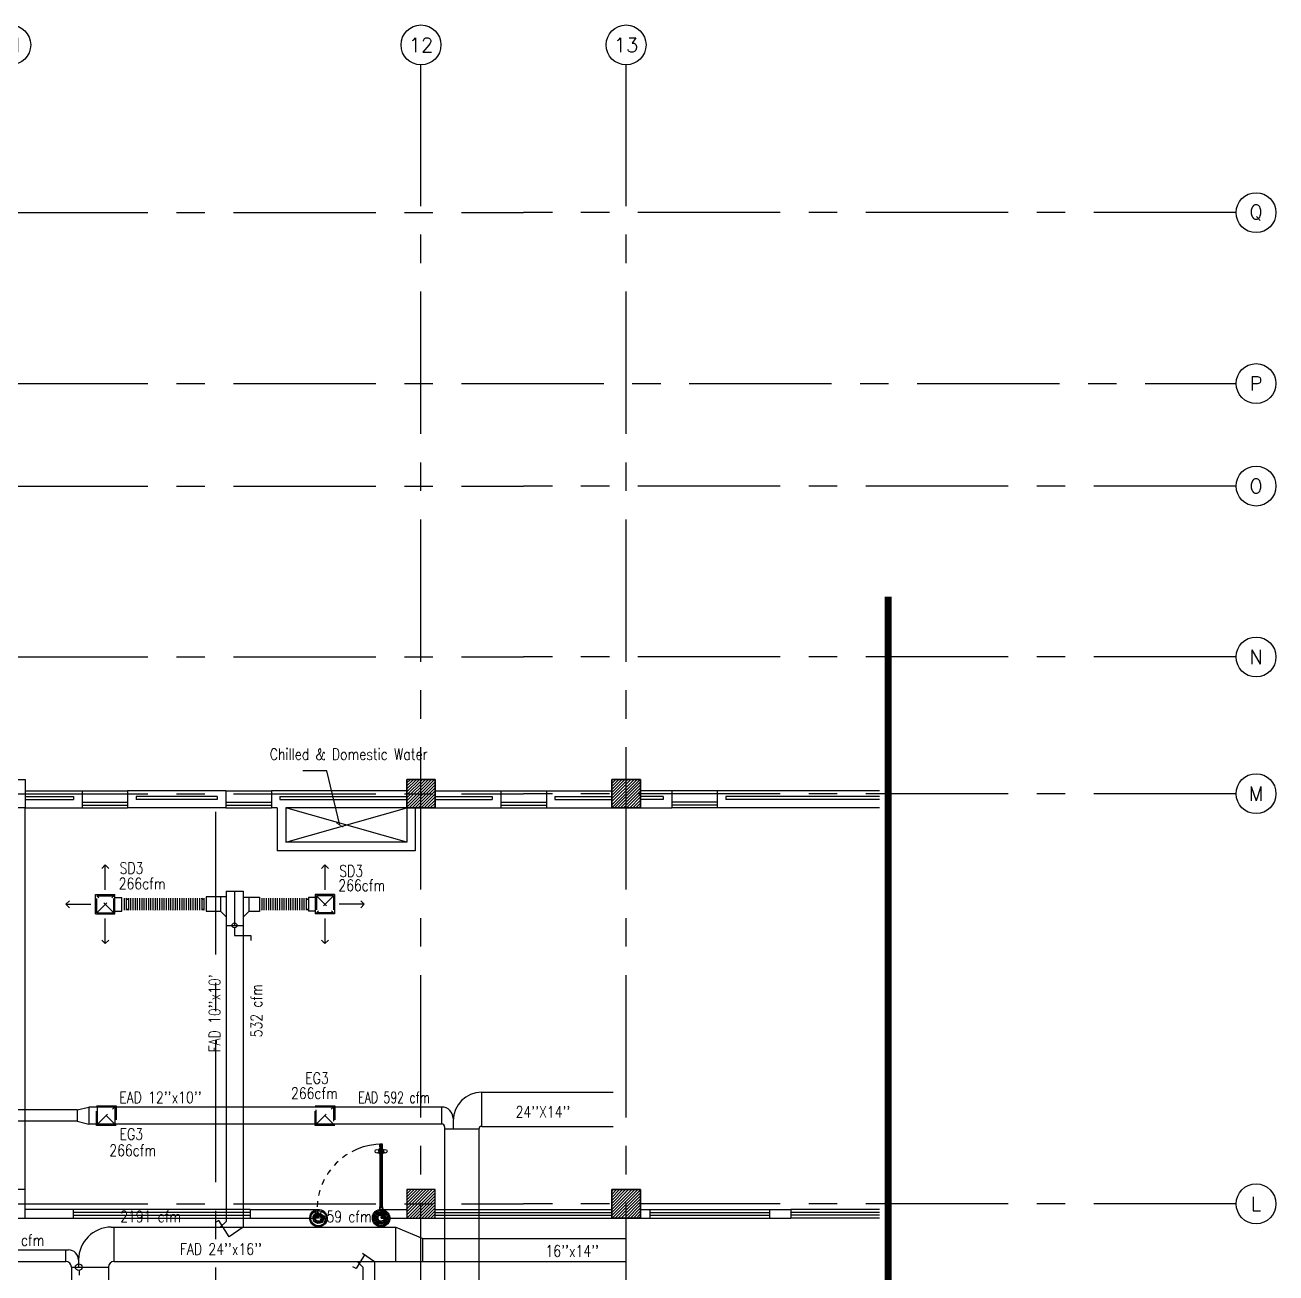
# Model space of a CAD drawing. Extents: x 417866029 to 417866302, y 43498040 to 43498122.
# Drawn here: x 417866089.82 to 417866111.78, y 43498097.09 to 43498119 of the extents above; entities that cross this region are included whole.
import ezdxf
from ezdxf.enums import TextEntityAlignment as Align

# ---------------------------------------------------------------- set-up
doc = ezdxf.new("R2010")
doc.units = 0
doc.header["$MEASUREMENT"] = 0
for name, pattern in [('CENTER2', [1.125, 0.75, -0.125, 0.125, -0.125]), ('CENTERX2', [4, 2.5, -0.5, 0.5, -0.5]), ('HIDDEN', [0.375, 0.25, -0.125])]:
    doc.linetypes.add(name, pattern=pattern)
doc.layers.get('0').update_dxf_attribs({"linetype": 'CONTINUOUS'})
for name, color, linetype in [('AX', 9, 'CONTINUOUS'), ('AX-CR', 7, 'CONTINUOUS'), ('AX-TXT', 2, 'CONTINUOUS'), ('AXES', 11, 'CENTERX2'), ('COL', 7, 'CONTINUOUS'), ('DOOR', 9, 'CONTINUOUS'), ('DUCT', 6, 'CONTINUOUS'), ('ELEV', 2, 'CONTINUOUS'), ('EXDUCT', 10, 'CONTINUOUS'), ('HAT', 11, 'CONTINUOUS'), ('INSUL', 9, 'CONTINUOUS'), ('M-AC-FLEX', 7, 'CONTINUOUS'), ('M-EGU.', 2, 'CONTINUOUS'), ('M-TEXT', 2, 'CONTINUOUS'), ('SHAFT', 9, 'CONTINUOUS'), ('SHAFTS', 9, 'CONTINUOUS'), ('WALL', 9, 'CONTINUOUS'), ('WIN', 9, 'CONTINUOUS')]:
    doc.layers.add(name, color=color, linetype=linetype)
doc.styles.add('ROMANS', font='ROMANS.shx', dxfattribs={"width": 0.6})
doc.dimstyles.new('STANDARD in', dxfattribs={"dimtxt": 0.2, "dimasz": 0.1, "dimexe": 0.07, "dimexo": 0.05, "dimgap": 0.1, "dimtad": 1, "dimdec": 0, "dimlfac": 1000, "dimzin": 0, "dimdsep": 46, "dimtxsty": 'ROMANS', "dimblk": 'ARCHTICK', "dimcen": 0.05, "dimdle": 0.05, "dimclrd": 4, "dimclre": 4, "dimclrt": 2, "dimadec": 0, "dimazin": 0, "dimtfac": 1, "dimtdec": 0, "dimtmove": 2, "dimatfit": 3, "dimldrblk": 'ARCHTICK', "dimfxl": 0, "dimtolj": 1, "dimtzin": 0, "dimarcsym": 0})

# ---------------------------------------------------------------- blocks, each defined once
blk = doc.blocks.new('_ARCHTICK')
at = {"color": 0, "linetype": 'ByBlock', "const_width": 0.15}
blk.add_lwpolyline([(-0.5, -0.5), (0.5, 0.5)], dxfattribs=at)
blk = doc.blocks.new('DOOR100')
at = {"layer": 'DOOR', "color": 7, "linetype": 'ByBlock'}
for p, q in [((-91, 1205), (-91, 1140)), ((-82, 1205), (-91, 1205)), ((-82, 1140), (-91, 1140)), ((-82, 1128), (-82, 1218)), ((-75, 1218), (-82, 1218)), ((-82, 1205), (-82, 1140)), ((-75, 1128), (-82, 1128)), ((-75, 1250), (-75, 1300)), ((-75, 1300), (-25, 1300)), ((-25, 1300), (-75, 1300)), ((-58, 1250), (-75, 1250)), ((-58, 1250), (-58, 1270)), ((-42, 1270), (-58, 1270)), ((-42, 1250), (-42, 1270)), ((-25, 1250), (-42, 1250)), ((-25, 1250), (-25, 1300)), ((-25, 1218), (-18, 1218)), ((-25, 1128), (-18, 1128)), ((-18, 1128), (-18, 1218)), ((-18, 1205), (-18, 1140)), ((-18, 1205), (-9, 1205)), ((-18, 1140), (-9, 1140)), ((-9, 1205), (-9, 1140)), ((-1200, 0), (-1200, 150)), ((-1200, 150), (-1175, 150)), ((-1200, 150), (-1200, 0)), ((-1150, 0), (-1200, 114)), ((-1150, 0), (-1200, 40)), ((-1150, 0), (-1200, 0)), ((-1175, 150), (-1175, 100)), ((-1175, 100), (-1150, 100)), ((-1150, 0), (-1163, 100)), ((-1150, 100), (-1150, 0)), ((-75, 200), (-58, 200)), ((-75, 150), (-75, 200)), ((-75, 150), (-25, 150)), ((-58, 200), (-58, 180)), ((-58, 180), (-42, 180)), ((-50, 0), (0, 114)), ((-50, 100), (-50, 0)), ((-50, 0), (-37, 100)), ((-25, 100), (-50, 100)), ((-50, 0), (0, 40)), ((-50, 0), (0, 0)), ((-42, 200), (-25, 200)), ((-42, 180), (-42, 200)), ((-25, 200), (-25, 150)), ((0, 150), (-25, 150)), ((-25, 150), (-25, 100)), ((0, 0), (0, 150)), ((0, 150), (0, 0))]:
    blk.add_line(p, q, dxfattribs=at)
at = {"layer": 'DOOR', "linetype": 'ByBlock'}
for p, q in [((-75, 1250), (-75, 200)), ((-58, 200), (-58, 1250)), ((-42, 200), (-42, 1250)), ((-25, 200), (-25, 1250))]:
    blk.add_line(p, q, dxfattribs=at)
at = {"layer": 'DOOR', "color": 7, "linetype": 'ByBlock'}
for centre in [(-124, 1173), (24, 1173)]:
    blk.add_circle(centre, 32.4, dxfattribs=at)
at = {"layer": 'DOOR', "linetype": 'HIDDEN', "ltscale": 0.5}
blk.add_arc((-25, 150), 1150, 90, 180, dxfattribs=at)
at = {"layer": 'DOOR', "color": 7, "linetype": 'ByBlock'}
for centre, radius, start, end in [((-1150, 0), 154, 103.7142, 108.8947), ((-1150, 0), 134, 100.72, 111.8402), ((-1150, 0), 94.4, 90, 121.9818), ((-1150, 0), 74.4, 90, 132.2236), ((-1150, 0), 54.4, 90, 156.7926), ((-1150, 0), 34.4, 90, 180), ((-1150, 0), 14.4, 90, 180), ((-50, 0), 94.4, 58.0182, 90), ((-50, 0), 74.4, 47.7764, 90), ((-50, 0), 54.4, 23.2074, 90), ((-50, 0), 34.4, 0, 90), ((-50, 0), 14.4, 0, 90), ((-50, 0), 134, 68.1598, 79.28), ((-50, 0), 114, 64.0838, 77.3774), ((-50, 0), 154, 71.1053, 76.2858)]:
    blk.add_arc(centre, radius, start, end, dxfattribs=at)
blk = doc.blocks.new('AXU')
at = {"layer": 'AX-CR'}
blk.add_circle((0, 350), 350, dxfattribs=at)
at = {"layer": 'AX-TXT', "style": 'ROMANS'}
blk.add_attdef('AX', text='', height=250, dxfattribs=at).set_placement((0, 350), align=Align.MIDDLE)
blk = doc.blocks.new('AXL')
at = {"layer": 'AX-CR'}
blk.add_circle((-350, 0), 350, dxfattribs=at)
at = {"layer": 'AX-TXT', "style": 'ROMANS'}
blk.add_attdef('AX', text='', height=250, dxfattribs=at).set_placement((-350, 0), align=Align.MIDDLE)
blk = doc.blocks.new('*X56')
at = {"color": 0}
for p, q in [((84179, 169934), (84635, 170390)), ((84179, 169987), (84582, 170390)), ((84179, 170040), (84529, 170390)), ((84179, 170093), (84476, 170390)), ((84179, 170146), (84423, 170390)), ((84179, 170199), (84370, 170390)), ((84179, 170252), (84317, 170390)), ((84179, 170305), (84264, 170390)), ((84179, 170358), (84211, 170390)), ((84188, 169890), (84679, 170381)), ((84241, 169890), (84679, 170328)), ((84294, 169890), (84679, 170274)), ((84347, 169890), (84679, 170221)), ((84401, 169890), (84679, 170168)), ((84454, 169890), (84679, 170115)), ((84507, 169890), (84679, 170062)), ((84560, 169890), (84679, 170009)), ((84613, 169890), (84679, 169956)), ((84666, 169890), (84679, 169903))]:
    blk.add_line(p, q, dxfattribs=at)
blk = doc.blocks.new('*X55')
at = {"color": 0}
for p, q in [((80579, 169940), (81029, 170390)), ((80579, 169993), (80976, 170390)), ((80579, 170046), (80923, 170390)), ((80579, 170099), (80870, 170390)), ((80579, 170152), (80817, 170390)), ((80579, 170205), (80764, 170390)), ((80579, 170258), (80711, 170390)), ((80579, 170311), (80658, 170390)), ((80579, 170364), (80605, 170390)), ((80582, 169890), (81079, 170387)), ((80635, 169890), (81079, 170334)), ((80688, 169890), (81079, 170281)), ((80741, 169890), (81079, 170228)), ((80794, 169890), (81079, 170175)), ((80847, 169890), (81079, 170122)), ((80900, 169890), (81079, 170069)), ((80953, 169890), (81079, 170016)), ((81006, 169890), (81079, 169963)), ((81059, 169890), (81079, 169910))]:
    blk.add_line(p, q, dxfattribs=at)
blk = doc.blocks.new('*X54')
at = {"color": 0}
for p, q in [((80579, 177099), (81070, 177590)), ((80579, 177152), (81017, 177590)), ((80579, 177205), (80964, 177590)), ((80579, 177258), (80911, 177590)), ((80579, 177311), (80858, 177590)), ((80579, 177364), (80804, 177590)), ((80579, 177417), (80751, 177590)), ((80579, 177471), (80698, 177590)), ((80579, 177524), (80645, 177590)), ((80579, 177577), (80592, 177590)), ((80623, 177090), (81079, 177546)), ((80676, 177090), (81079, 177493)), ((80729, 177090), (81079, 177440)), ((80782, 177090), (81079, 177387)), ((80835, 177090), (81079, 177334)), ((80888, 177090), (81079, 177281)), ((80941, 177090), (81079, 177228)), ((80994, 177090), (81079, 177175)), ((81047, 177090), (81079, 177122))]:
    blk.add_line(p, q, dxfattribs=at)
blk = doc.blocks.new('*X53')
at = {"color": 0}
for p, q in [((84179, 177093), (84676, 177590)), ((84179, 177146), (84623, 177590)), ((84179, 177199), (84570, 177590)), ((84179, 177252), (84517, 177590)), ((84179, 177305), (84464, 177590)), ((84179, 177358), (84411, 177590)), ((84179, 177411), (84358, 177590)), ((84179, 177464), (84305, 177590)), ((84179, 177517), (84252, 177590)), ((84179, 177570), (84199, 177590)), ((84229, 177090), (84679, 177540)), ((84282, 177090), (84679, 177487)), ((84335, 177090), (84679, 177434)), ((84388, 177090), (84679, 177381)), ((84441, 177090), (84679, 177328)), ((84494, 177090), (84679, 177275)), ((84547, 177090), (84679, 177222)), ((84600, 177090), (84679, 177169)), ((84653, 177090), (84679, 177116))]:
    blk.add_line(p, q, dxfattribs=at)
blk = doc.blocks.new('COL50')
at = {"layer": 'COL'}
blk.add_lwpolyline([(-250, 250), (-250, -250), (250, -250), (250, 250)], close=True, dxfattribs=at)

msp = doc.modelspace()

# ---------------------------------------------------------------- linework, layer by layer
at = {"layer": 'AXES'}
for p, q in [((417866096.774, 43498039.822), (417866096.774, 43498118.3)), ((417866100.374, 43498039.822), (417866100.374, 43498118.3)), ((417866029.482, 43498115.706), (417866098.574, 43498115.706)), ((417866111.081, 43498115.706), (417866098.574, 43498115.706)), ((417866029.482, 43498112.706), (417866111.081, 43498112.706)), ((417866029.482, 43498110.906), (417866098.574, 43498110.906)), ((417866111.081, 43498110.906), (417866098.574, 43498110.906)), ((417866029.482, 43498107.906), (417866098.574, 43498107.906)), ((417866111.081, 43498107.906), (417866098.574, 43498107.906)), ((417866029.482, 43498105.506), (417866098.574, 43498105.506)), ((417866111.081, 43498105.506), (417866098.574, 43498105.506)), ((417866093.174, 43498046.686), (417866093.174, 43498105.256)), ((417866029.482, 43498098.306), (417866098.574, 43498098.306)), ((417866111.081, 43498098.306), (417866098.574, 43498098.306))]:
    msp.add_line(p, q, dxfattribs=at)
at = {"layer": 'COL'}
for points in [[(417866089.324, 43498105.256), (417866089.324, 43498105.756), (417866089.824, 43498105.756), (417866089.824, 43498105.256)], [(417866096.524, 43498105.256), (417866096.524, 43498105.756), (417866097.024, 43498105.756), (417866097.024, 43498105.256)], [(417866096.524, 43498105.256), (417866096.524, 43498105.756), (417866097.024, 43498105.756), (417866097.024, 43498105.256)], [(417866100.124, 43498105.256), (417866100.124, 43498105.756), (417866100.624, 43498105.756), (417866100.624, 43498105.256)]]:
    msp.add_lwpolyline(points, close=True, dxfattribs=at)
at = {"layer": 'DUCT'}
for p, q in [((417866093.351, 43498103.695), (417866093.002, 43498103.695)), ((417866093.002, 43498103.695), (417866093.002, 43498103.445)), ((417866093.652, 43498103.69), (417866093.94, 43498103.69)), ((417866093.94, 43498103.69), (417866093.94, 43498103.44)), ((417866093.002, 43498103.445), (417866093.252, 43498103.445)), ((417866093.352, 43498103.345), (417866093.252, 43498103.445)), ((417866093.652, 43498103.34), (417866093.752, 43498103.44)), ((417866093.94, 43498103.44), (417866093.752, 43498103.44)), ((417866093.227, 43498098.015), (417866093.171, 43498097.986)), ((417866093.408, 43498097.726), (417866093.227, 43498098.015)), ((417866093.251, 43498097.897), (417866093.352, 43498097.998)), ((417866093.328, 43498098.015), (417866093.328, 43498098.015)), ((417866093.652, 43498097.897), (417866093.408, 43498097.726)), ((417866095.785, 43498097.411), (417866095.635, 43498097.171)), ((417866095.658, 43498097.289), (417866095.758, 43498097.189)), ((417866095.958, 43498097.289), (417866095.748, 43498097.436)), ((417866095.958, 43498097.289), (417866095.958, 43498095.436)), ((417866095.635, 43498097.171), (417866095.578, 43498097.2)), ((417866095.635, 43498097.171), (417866095.635, 43498097.171)), ((417866095.758, 43498095.436), (417866095.758, 43498097.189))]:
    msp.add_line(p, q, dxfattribs=at)
at = {"layer": 'DUCT', "linetype": 'ByBlock'}
for p, q in [((417866093.252, 43498103.695), (417866093.252, 43498103.445)), ((417866093.352, 43498103.796), (417866093.352, 43498097.998)), ((417866093.352, 43498103.796), (417866093.652, 43498103.796)), ((417866093.502, 43498103.796), (417866093.502, 43498103.195)), ((417866093.652, 43498103.796), (417866093.652, 43498097.897)), ((417866093.752, 43498103.69), (417866093.752, 43498103.44)), ((417866093.352, 43498103.195), (417866093.652, 43498103.195)), ((417866093.501, 43498103.151), (417866093.501, 43498103.018)), ((417866093.501, 43498103.018), (417866093.785, 43498103.018)), ((417866093.785, 43498103.018), (417866093.785, 43498102.928)), ((417866091.338, 43498097.897), (417866096.332, 43498097.897)), ((417866091.388, 43498097.297), (417866091.388, 43498097.897)), ((417866096.332, 43498097.297), (417866096.332, 43498097.897)), ((417866096.332, 43498097.897), (417866096.805, 43498097.697)), ((417866096.805, 43498097.697), (417866100.374, 43498097.697)), ((417866096.805, 43498097.297), (417866096.805, 43498097.697)), ((417866083.377, 43498097.497), (417866090.588, 43498097.497)), ((417866090.538, 43498097.297), (417866090.538, 43498097.497)), ((417866083.377, 43498097.297), (417866090.538, 43498097.297)), ((417866090.763, 43498097.322), (417866090.763, 43498097.197)), ((417866091.388, 43498097.297), (417866100.374, 43498097.297)), ((417866090.638, 43498097.197), (417866090.638, 43498089.355)), ((417866090.638, 43498097.197), (417866091.288, 43498097.197)), ((417866090.772, 43498097.14), (417866090.772, 43498097.056)), ((417866091.288, 43498097.197), (417866091.288, 43498087.88))]:
    msp.add_line(p, q, dxfattribs=at)
for centre, radius in [((417866093.501, 43498103.194), 0.043), ((417866090.766, 43498097.196), 0.0581)]:
    msp.add_circle(centre, radius, dxfattribs=at)
for centre, radius, start, end in [((417866091.338, 43498097.322), 0.575, 90, 180), ((417866090.588, 43498097.322), 0.175, 0, 90), ((417866090.538, 43498097.197), 0.1, 0, 90), ((417866091.388, 43498097.197), 0.1, 90, 180)]:
    msp.add_arc(centre, radius, start, end, dxfattribs=at)
at = {"layer": 'ELEV', "linetype": 'CENTER2', "const_width": 0.12}
msp.add_lwpolyline([(417866104.975, 43498041.953), (417866104.975, 43498108.962)], dxfattribs=at)
at = {"layer": 'EXDUCT', "linetype": 'ByBlock'}
for p, q in [((417866097.839, 43498100.266), (417866100.148, 43498100.266)), ((417866097.839, 43498099.666), (417866097.839, 43498100.266)), ((417866090.74, 43498099.956), (417866086.24, 43498099.956)), ((417866090.74, 43498099.956), (417866090.946, 43498100.006)), ((417866090.74, 43498099.956), (417866090.74, 43498099.756)), ((417866097.139, 43498100.006), (417866090.946, 43498100.006)), ((417866090.946, 43498100.006), (417866090.946, 43498099.706)), ((417866097.139, 43498099.706), (417866097.139, 43498100.006)), ((417866090.74, 43498099.756), (417866086.24, 43498099.756)), ((417866090.74, 43498099.756), (417866090.946, 43498099.706)), ((417866097.139, 43498099.706), (417866090.946, 43498099.706)), ((417866097.189, 43498099.656), (417866097.189, 43498083.678)), ((417866097.339, 43498099.766), (417866097.339, 43498099.616)), ((417866097.839, 43498099.666), (417866100.148, 43498099.666)), ((417866097.789, 43498099.616), (417866097.189, 43498099.616)), ((417866097.789, 43498099.616), (417866097.789, 43498083.678))]:
    msp.add_line(p, q, dxfattribs=at)
for centre, radius, start, end in [((417866097.839, 43498099.766), 0.5, 90, 180), ((417866097.139, 43498099.806), 0.2, 0, 90), ((417866097.139, 43498099.656), 0.05, 0, 90), ((417866097.839, 43498099.616), 0.05, 90, 180)]:
    msp.add_arc(centre, radius, start, end, dxfattribs=at)
at = {"layer": 'INSUL'}
for p, q in [((417866089.824, 43498105.456), (417866090.674, 43498105.456)), ((417866089.824, 43498105.406), (417866090.674, 43498105.406)), ((417866090.674, 43498105.456), (417866090.674, 43498105.406)), ((417866093.199, 43498105.456), (417866091.774, 43498105.456)), ((417866091.774, 43498105.456), (417866091.774, 43498105.406)), ((417866093.199, 43498105.406), (417866091.774, 43498105.406)), ((417866093.199, 43498105.456), (417866093.199, 43498105.406)), ((417866094.299, 43498105.456), (417866096.524, 43498105.456)), ((417866094.299, 43498105.456), (417866094.299, 43498105.406)), ((417866094.299, 43498105.456), (417866096.524, 43498105.456)), ((417866094.299, 43498105.456), (417866094.299, 43498105.406)), ((417866094.299, 43498105.406), (417866096.524, 43498105.406)), ((417866094.299, 43498105.406), (417866096.524, 43498105.406)), ((417866097.024, 43498105.456), (417866098.024, 43498105.456)), ((417866097.024, 43498105.406), (417866098.024, 43498105.406)), ((417866098.024, 43498105.456), (417866098.024, 43498105.406)), ((417866098.024, 43498105.456), (417866098.024, 43498105.406)), ((417866099.124, 43498105.456), (417866099.124, 43498105.406)), ((417866099.124, 43498105.456), (417866100.124, 43498105.456)), ((417866099.124, 43498105.456), (417866099.124, 43498105.406)), ((417866099.124, 43498105.456), (417866100.124, 43498105.456)), ((417866099.124, 43498105.406), (417866100.124, 43498105.406)), ((417866099.124, 43498105.406), (417866100.124, 43498105.406)), ((417866099.774, 43498105.456), (417866100.124, 43498105.456)), ((417866099.774, 43498105.456), (417866100.124, 43498105.456)), ((417866099.774, 43498105.406), (417866100.124, 43498105.406)), ((417866099.774, 43498105.406), (417866100.124, 43498105.406)), ((417866101.024, 43498105.456), (417866100.624, 43498105.456)), ((417866101.024, 43498105.406), (417866100.624, 43498105.406)), ((417866101.024, 43498105.456), (417866101.024, 43498105.406)), ((417866101.024, 43498105.456), (417866101.024, 43498105.406)), ((417866102.124, 43498105.456), (417866102.124, 43498105.406)), ((417866104.824, 43498105.456), (417866102.124, 43498105.456)), ((417866104.824, 43498105.406), (417866102.124, 43498105.406))]:
    msp.add_line(p, q, dxfattribs=at)
at = {"layer": 'M-AC-FLEX', "color": 11}
for p, q in [((417866091.562, 43498103.67), (417866091.562, 43498103.459)), ((417866091.6, 43498103.67), (417866091.6, 43498103.459)), ((417866091.6, 43498103.67), (417866091.6, 43498103.459)), ((417866091.639, 43498103.67), (417866091.639, 43498103.459)), ((417866091.639, 43498103.67), (417866091.639, 43498103.459)), ((417866091.678, 43498103.67), (417866091.678, 43498103.459)), ((417866091.717, 43498103.67), (417866091.717, 43498103.459)), ((417866091.756, 43498103.67), (417866091.756, 43498103.459)), ((417866091.795, 43498103.67), (417866091.795, 43498103.459)), ((417866091.834, 43498103.67), (417866091.834, 43498103.459)), ((417866091.873, 43498103.67), (417866091.873, 43498103.459)), ((417866091.912, 43498103.67), (417866091.912, 43498103.459)), ((417866091.951, 43498103.67), (417866091.951, 43498103.459)), ((417866091.99, 43498103.67), (417866091.99, 43498103.459)), ((417866092.029, 43498103.67), (417866092.029, 43498103.459)), ((417866092.068, 43498103.67), (417866092.068, 43498103.459)), ((417866092.107, 43498103.67), (417866092.107, 43498103.459)), ((417866092.146, 43498103.67), (417866092.146, 43498103.459)), ((417866092.185, 43498103.67), (417866092.185, 43498103.459)), ((417866092.224, 43498103.67), (417866092.224, 43498103.459)), ((417866092.263, 43498103.67), (417866092.263, 43498103.459)), ((417866092.263, 43498103.67), (417866092.263, 43498103.459)), ((417866092.302, 43498103.67), (417866092.302, 43498103.459)), ((417866092.302, 43498103.67), (417866092.302, 43498103.459)), ((417866092.341, 43498103.67), (417866092.341, 43498103.459)), ((417866092.38, 43498103.67), (417866092.38, 43498103.459)), ((417866092.419, 43498103.67), (417866092.419, 43498103.459)), ((417866092.458, 43498103.67), (417866092.458, 43498103.459)), ((417866092.497, 43498103.67), (417866092.497, 43498103.459)), ((417866092.536, 43498103.67), (417866092.536, 43498103.459)), ((417866092.575, 43498103.67), (417866092.575, 43498103.459)), ((417866092.614, 43498103.67), (417866092.614, 43498103.459)), ((417866092.653, 43498103.67), (417866092.653, 43498103.459)), ((417866092.692, 43498103.67), (417866092.692, 43498103.459)), ((417866092.731, 43498103.67), (417866092.731, 43498103.459)), ((417866092.77, 43498103.67), (417866092.77, 43498103.459)), ((417866092.809, 43498103.67), (417866092.809, 43498103.459)), ((417866092.848, 43498103.67), (417866092.848, 43498103.459)), ((417866092.887, 43498103.67), (417866092.887, 43498103.459)), ((417866092.925, 43498103.67), (417866092.925, 43498103.459)), ((417866092.925, 43498103.67), (417866092.925, 43498103.459)), ((417866092.964, 43498103.67), (417866092.964, 43498103.459)), ((417866092.964, 43498103.67), (417866092.964, 43498103.459)), ((417866093.979, 43498103.67), (417866093.979, 43498103.459)), ((417866094.018, 43498103.67), (417866094.018, 43498103.459)), ((417866094.057, 43498103.67), (417866094.057, 43498103.459)), ((417866094.096, 43498103.67), (417866094.096, 43498103.459)), ((417866094.096, 43498103.67), (417866094.096, 43498103.459)), ((417866094.135, 43498103.67), (417866094.135, 43498103.459)), ((417866094.135, 43498103.67), (417866094.135, 43498103.459)), ((417866094.174, 43498103.67), (417866094.174, 43498103.459)), ((417866094.213, 43498103.67), (417866094.213, 43498103.459)), ((417866094.252, 43498103.67), (417866094.252, 43498103.459)), ((417866094.291, 43498103.67), (417866094.291, 43498103.459)), ((417866094.33, 43498103.67), (417866094.33, 43498103.459)), ((417866094.369, 43498103.67), (417866094.369, 43498103.459)), ((417866094.408, 43498103.67), (417866094.408, 43498103.459)), ((417866094.447, 43498103.67), (417866094.447, 43498103.459)), ((417866094.486, 43498103.67), (417866094.486, 43498103.459)), ((417866094.525, 43498103.67), (417866094.525, 43498103.459)), ((417866094.564, 43498103.67), (417866094.564, 43498103.459)), ((417866094.603, 43498103.67), (417866094.603, 43498103.459)), ((417866094.642, 43498103.67), (417866094.642, 43498103.459)), ((417866094.681, 43498103.67), (417866094.681, 43498103.459)), ((417866094.72, 43498103.67), (417866094.72, 43498103.459)), ((417866094.758, 43498103.67), (417866094.758, 43498103.459)), ((417866094.758, 43498103.67), (417866094.758, 43498103.459)), ((417866094.797, 43498103.67), (417866094.797, 43498103.459)), ((417866094.797, 43498103.67), (417866094.797, 43498103.459))]:
    msp.add_line(p, q, dxfattribs=at)
at = {"layer": 'M-AC-FLEX'}
for points in [[(417866091.523, 43498103.67, 1), (417866091.562, 43498103.67, -1.018005), (417866091.6, 43498103.67)], [(417866091.795, 43498103.67, -1), (417866091.756, 43498103.67, 1), (417866091.717, 43498103.67, -1), (417866091.678, 43498103.67, 1.018005), (417866091.639, 43498103.67)], [(417866091.756, 43498103.67, 1), (417866091.795, 43498103.67, -1), (417866091.834, 43498103.67)], [(417866091.873, 43498103.67, -1), (417866091.834, 43498103.67, 1), (417866091.795, 43498103.67)], [(417866091.834, 43498103.67, 1), (417866091.873, 43498103.67, -1), (417866091.912, 43498103.67)], [(417866091.951, 43498103.67, -1), (417866091.912, 43498103.67, 1), (417866091.873, 43498103.67)], [(417866091.912, 43498103.67, 1), (417866091.951, 43498103.67, -1), (417866091.99, 43498103.67, 0.000618), (417866091.99, 43498103.67, 0.000618)], [(417866092.029, 43498103.67, -1), (417866091.99, 43498103.67, 1), (417866091.951, 43498103.67, -0.000618), (417866091.951, 43498103.67, -0.000618)], [(417866091.99, 43498103.67, 1), (417866092.029, 43498103.67, -1), (417866092.068, 43498103.67)], [(417866092.107, 43498103.67, -1), (417866092.068, 43498103.67, 1), (417866092.029, 43498103.67)], [(417866092.068, 43498103.67, 1), (417866092.107, 43498103.67, -1), (417866092.146, 43498103.67)], [(417866092.145, 43498103.667, 1.091277), (417866092.107, 43498103.67)], [(417866092.107, 43498103.667, -1.091277), (417866092.146, 43498103.67)], [(417866092.185, 43498103.67, -1), (417866092.146, 43498103.67, 1), (417866092.107, 43498103.67)], [(417866092.146, 43498103.67, 1), (417866092.185, 43498103.67, -1), (417866092.224, 43498103.67)], [(417866092.263, 43498103.67, -1), (417866092.224, 43498103.67, 1), (417866092.185, 43498103.67)], [(417866092.224, 43498103.67, 1), (417866092.263, 43498103.67, -1), (417866092.302, 43498103.67, 0.000618), (417866092.302, 43498103.67, 0.000618)], [(417866092.224, 43498103.67, 1), (417866092.263, 43498103.67, -1), (417866092.302, 43498103.67, 0.000618), (417866092.302, 43498103.67, 0.000618)], [(417866092.263, 43498103.67, -1), (417866092.224, 43498103.67)], [(417866092.341, 43498103.67, -1), (417866092.302, 43498103.67, 1), (417866092.263, 43498103.67, -0.000618), (417866092.263, 43498103.67, -0.000618)], [(417866092.341, 43498103.67, -1), (417866092.302, 43498103.67, 1), (417866092.263, 43498103.67, -0.000618), (417866092.263, 43498103.67, -0.000618)], [(417866092.302, 43498103.67, 1), (417866092.341, 43498103.67, -1), (417866092.38, 43498103.67)], [(417866092.302, 43498103.67, 1), (417866092.341, 43498103.67)], [(417866092.419, 43498103.67, -1), (417866092.38, 43498103.67, 1), (417866092.341, 43498103.67)], [(417866092.38, 43498103.67, 1), (417866092.419, 43498103.67, -1), (417866092.458, 43498103.67)], [(417866092.419, 43498103.667, -1.091277), (417866092.458, 43498103.67)], [(417866092.497, 43498103.67, -1), (417866092.458, 43498103.67, 1), (417866092.419, 43498103.67)], [(417866092.457, 43498103.667, 1.091277), (417866092.419, 43498103.67)], [(417866092.458, 43498103.67, 1), (417866092.497, 43498103.67, -1), (417866092.536, 43498103.67)], [(417866092.575, 43498103.67, -1), (417866092.536, 43498103.67, 1), (417866092.497, 43498103.67)], [(417866092.536, 43498103.67, 1), (417866092.575, 43498103.67, -1), (417866092.614, 43498103.67, 0.000618), (417866092.614, 43498103.67, 0.000618)], [(417866092.653, 43498103.67, -1), (417866092.614, 43498103.67, 1), (417866092.575, 43498103.67, -0.000618), (417866092.575, 43498103.67, -0.000618)], [(417866092.614, 43498103.67, 1), (417866092.653, 43498103.67, -1), (417866092.692, 43498103.67)], [(417866092.731, 43498103.67, -1), (417866092.692, 43498103.67, 1), (417866092.653, 43498103.67)], [(417866092.692, 43498103.67, 1), (417866092.731, 43498103.67, -1), (417866092.77, 43498103.67)], [(417866092.809, 43498103.67, -1), (417866092.77, 43498103.67, 1), (417866092.731, 43498103.67)], [(417866092.77, 43498103.67, 1), (417866092.809, 43498103.67, -1), (417866092.848, 43498103.67, 1), (417866092.887, 43498103.67, -1.018005), (417866092.925, 43498103.67)], [(417866093.002, 43498103.67, -0.000618), (417866093.002, 43498103.67, 1.018005), (417866092.964, 43498103.67)], [(417866093.978, 43498103.667, 1.091277), (417866093.94, 43498103.67)], [(417866093.94, 43498103.667, -1.091277), (417866093.979, 43498103.67)], [(417866094.018, 43498103.67, -1), (417866093.979, 43498103.67, 1), (417866093.94, 43498103.67)], [(417866093.979, 43498103.67, 1), (417866094.018, 43498103.67, -1), (417866094.057, 43498103.67)], [(417866094.096, 43498103.67, -1), (417866094.057, 43498103.67, 1), (417866094.018, 43498103.67)], [(417866094.057, 43498103.67, 1), (417866094.096, 43498103.67, -1), (417866094.135, 43498103.67, 0.000618), (417866094.135, 43498103.67, 0.000618)], [(417866094.057, 43498103.67, 1), (417866094.096, 43498103.67, -1), (417866094.135, 43498103.67, 0.000618), (417866094.135, 43498103.67, 0.000618)], [(417866094.096, 43498103.67, -1), (417866094.057, 43498103.67)], [(417866094.174, 43498103.67, -1), (417866094.135, 43498103.67, 1), (417866094.096, 43498103.67, -0.000618), (417866094.096, 43498103.67, -0.000618)], [(417866094.174, 43498103.67, -1), (417866094.135, 43498103.67, 1), (417866094.096, 43498103.67, -0.000618), (417866094.096, 43498103.67, -0.000618)], [(417866094.135, 43498103.67, 1), (417866094.174, 43498103.67, -1), (417866094.213, 43498103.67)], [(417866094.135, 43498103.67, 1), (417866094.174, 43498103.67)], [(417866094.252, 43498103.67, -1), (417866094.213, 43498103.67, 1), (417866094.174, 43498103.67)], [(417866094.213, 43498103.67, 1), (417866094.252, 43498103.67, -1), (417866094.291, 43498103.67)], [(417866094.252, 43498103.667, -1.091277), (417866094.291, 43498103.67)], [(417866094.33, 43498103.67, -1), (417866094.291, 43498103.67, 1), (417866094.252, 43498103.67)], [(417866094.29, 43498103.667, 1.091277), (417866094.252, 43498103.67)], [(417866094.291, 43498103.67, 1), (417866094.33, 43498103.67, -1), (417866094.369, 43498103.67)], [(417866094.408, 43498103.67, -1), (417866094.369, 43498103.67, 1), (417866094.33, 43498103.67)], [(417866094.369, 43498103.67, 1), (417866094.408, 43498103.67, -1), (417866094.447, 43498103.67, 0.000618), (417866094.447, 43498103.67, 0.000618)], [(417866094.486, 43498103.67, -1), (417866094.447, 43498103.67, 1), (417866094.408, 43498103.67, -0.000618), (417866094.408, 43498103.67, -0.000618)], [(417866094.447, 43498103.67, 1), (417866094.486, 43498103.67, -1), (417866094.525, 43498103.67)], [(417866094.564, 43498103.67, -1), (417866094.525, 43498103.67, 1), (417866094.486, 43498103.67)], [(417866094.525, 43498103.67, 1), (417866094.564, 43498103.67, -1), (417866094.603, 43498103.67)], [(417866094.642, 43498103.67, -1), (417866094.603, 43498103.67, 1), (417866094.564, 43498103.67)], [(417866094.603, 43498103.67, 1), (417866094.642, 43498103.67, -1), (417866094.681, 43498103.67, 1), (417866094.72, 43498103.67, -1.018005), (417866094.758, 43498103.67)], [(417866094.797, 43498103.671, 0.008966), (417866094.797, 43498103.67)], [(417866091.523, 43498103.459, -1), (417866091.562, 43498103.459, 1.018005), (417866091.6, 43498103.459)], [(417866091.795, 43498103.459, 1), (417866091.756, 43498103.459, -1), (417866091.717, 43498103.459, 1), (417866091.678, 43498103.459, -1.018005), (417866091.639, 43498103.459)], [(417866091.756, 43498103.459, -1), (417866091.795, 43498103.459, 1), (417866091.834, 43498103.459)], [(417866091.873, 43498103.459, 1), (417866091.834, 43498103.459, -1), (417866091.795, 43498103.459)], [(417866091.834, 43498103.459, -1), (417866091.873, 43498103.459, 1), (417866091.912, 43498103.459)], [(417866091.951, 43498103.459, 1), (417866091.912, 43498103.459, -1), (417866091.873, 43498103.459)], [(417866091.912, 43498103.459, -1), (417866091.951, 43498103.459, 1), (417866091.99, 43498103.459)], [(417866092.029, 43498103.459, 1), (417866091.99, 43498103.459, -1), (417866091.951, 43498103.459)], [(417866091.99, 43498103.459, -1), (417866092.029, 43498103.459, 1), (417866092.068, 43498103.459)], [(417866092.107, 43498103.459, 1), (417866092.068, 43498103.459, -1), (417866092.029, 43498103.459)], [(417866092.068, 43498103.459, -1), (417866092.107, 43498103.459, 1), (417866092.146, 43498103.459)], [(417866092.105, 43498103.467, -0.100539), (417866092.107, 43498103.459, 1), (417866092.146, 43498103.459)], [(417866092.185, 43498103.459, 1), (417866092.146, 43498103.459, -1), (417866092.107, 43498103.459)], [(417866092.147, 43498103.467, 0.100539), (417866092.146, 43498103.459, -1), (417866092.107, 43498103.459)], [(417866092.146, 43498103.459, -1), (417866092.185, 43498103.459, 1), (417866092.224, 43498103.459)], [(417866092.263, 43498103.459, 1), (417866092.224, 43498103.459, -1), (417866092.185, 43498103.459)], [(417866092.224, 43498103.459, -1), (417866092.263, 43498103.459, 1), (417866092.302, 43498103.459)], [(417866092.224, 43498103.459, -1), (417866092.263, 43498103.459, 1), (417866092.302, 43498103.459)], [(417866092.263, 43498103.459, 1), (417866092.224, 43498103.459)], [(417866092.341, 43498103.459, 1), (417866092.302, 43498103.459, -1), (417866092.263, 43498103.459)], [(417866092.341, 43498103.459, 1), (417866092.302, 43498103.459, -1), (417866092.263, 43498103.459)], [(417866092.302, 43498103.459, -1), (417866092.341, 43498103.459)], [(417866092.302, 43498103.459, -1), (417866092.341, 43498103.459, 1), (417866092.38, 43498103.459)], [(417866092.419, 43498103.459, 1), (417866092.38, 43498103.459, -1), (417866092.341, 43498103.459)], [(417866092.38, 43498103.459, -1), (417866092.419, 43498103.459, 1), (417866092.458, 43498103.459)], [(417866092.417, 43498103.467, -0.100539), (417866092.419, 43498103.459, 1), (417866092.458, 43498103.459)], [(417866092.497, 43498103.459, 1), (417866092.458, 43498103.459, -1), (417866092.419, 43498103.459)], [(417866092.459, 43498103.467, 0.100539), (417866092.458, 43498103.459, -1), (417866092.419, 43498103.459)], [(417866092.458, 43498103.459, -1), (417866092.497, 43498103.459, 1), (417866092.536, 43498103.459)], [(417866092.575, 43498103.459, 1), (417866092.536, 43498103.459, -1), (417866092.497, 43498103.459)], [(417866092.536, 43498103.459, -1), (417866092.575, 43498103.459, 1), (417866092.614, 43498103.459)], [(417866092.653, 43498103.459, 1), (417866092.614, 43498103.459, -1), (417866092.575, 43498103.459)], [(417866092.614, 43498103.459, -1), (417866092.653, 43498103.459, 1), (417866092.692, 43498103.459)], [(417866092.731, 43498103.459, 1), (417866092.692, 43498103.459, -1), (417866092.653, 43498103.459)], [(417866092.692, 43498103.459, -1), (417866092.731, 43498103.459, 1), (417866092.77, 43498103.459)], [(417866092.809, 43498103.459, 1), (417866092.77, 43498103.459, -1), (417866092.731, 43498103.459)], [(417866092.77, 43498103.459, -1), (417866092.809, 43498103.459, 1), (417866092.848, 43498103.459, -1), (417866092.887, 43498103.459, 1.018005), (417866092.925, 43498103.459)], [(417866093.002, 43498103.46, 0.000874), (417866093.002, 43498103.459, -1.018005), (417866092.964, 43498103.459)], [(417866094.018, 43498103.459, 1), (417866093.979, 43498103.459, -1), (417866093.94, 43498103.459)], [(417866093.98, 43498103.467, 0.100539), (417866093.979, 43498103.459, -1), (417866093.94, 43498103.459)], [(417866093.94, 43498103.459, 1.000001), (417866093.979, 43498103.459)], [(417866093.979, 43498103.459, -1), (417866094.018, 43498103.459, 1), (417866094.057, 43498103.459)], [(417866094.096, 43498103.459, 1), (417866094.057, 43498103.459, -1), (417866094.018, 43498103.459)], [(417866094.057, 43498103.459, -1), (417866094.096, 43498103.459, 1), (417866094.135, 43498103.459)], [(417866094.057, 43498103.459, -1), (417866094.096, 43498103.459, 1), (417866094.135, 43498103.459)], [(417866094.096, 43498103.459, 1), (417866094.057, 43498103.459)], [(417866094.174, 43498103.459, 1), (417866094.135, 43498103.459, -1), (417866094.096, 43498103.459)], [(417866094.174, 43498103.459, 1), (417866094.135, 43498103.459, -1), (417866094.096, 43498103.459)], [(417866094.135, 43498103.459, -1), (417866094.174, 43498103.459)], [(417866094.135, 43498103.459, -1), (417866094.174, 43498103.459, 1), (417866094.213, 43498103.459)], [(417866094.252, 43498103.459, 1), (417866094.213, 43498103.459, -1), (417866094.174, 43498103.459)], [(417866094.213, 43498103.459, -1), (417866094.252, 43498103.459, 1), (417866094.291, 43498103.459)], [(417866094.25, 43498103.467, -0.100539), (417866094.252, 43498103.459, 1), (417866094.291, 43498103.459)], [(417866094.33, 43498103.459, 1), (417866094.291, 43498103.459, -1), (417866094.252, 43498103.459)], [(417866094.292, 43498103.467, 0.100539), (417866094.291, 43498103.459, -1), (417866094.252, 43498103.459)], [(417866094.291, 43498103.459, -1), (417866094.33, 43498103.459, 1), (417866094.369, 43498103.459)], [(417866094.408, 43498103.459, 1), (417866094.369, 43498103.459, -1), (417866094.33, 43498103.459)], [(417866094.369, 43498103.459, -1), (417866094.408, 43498103.459, 1), (417866094.447, 43498103.459)], [(417866094.486, 43498103.459, 1), (417866094.447, 43498103.459, -1), (417866094.408, 43498103.459)], [(417866094.447, 43498103.459, -1), (417866094.486, 43498103.459, 1), (417866094.525, 43498103.459)], [(417866094.564, 43498103.459, 1), (417866094.525, 43498103.459, -1), (417866094.486, 43498103.459)], [(417866094.525, 43498103.459, -1), (417866094.564, 43498103.459, 1), (417866094.603, 43498103.459)], [(417866094.642, 43498103.459, 1), (417866094.603, 43498103.459, -1), (417866094.564, 43498103.459)], [(417866094.603, 43498103.459, -1), (417866094.642, 43498103.459, 1), (417866094.681, 43498103.459, -1), (417866094.72, 43498103.459, 1.018005), (417866094.758, 43498103.459)], [(417866094.797, 43498103.459, -0.008966), (417866094.797, 43498103.459)]]:
    msp.add_lwpolyline(points, format="xyb", dxfattribs=at)
for centre, start, end in [((417866091.62, 43498103.67), 180, 331.5686), ((417866091.62, 43498103.67), 208.4314, 0), ((417866092.944, 43498103.67), 180, 331.5686), ((417866092.944, 43498103.67), 208.4314, 0), ((417866094.777, 43498103.67), 180, 331.5686), ((417866094.777, 43498103.67), 208.4314, 0), ((417866091.62, 43498103.459), 28.4314, 180.0178), ((417866091.62, 43498103.459), 28.4314, 180.0178), ((417866091.62, 43498103.459), 359.9822, 151.5686), ((417866091.62, 43498103.459), 359.9822, 151.5686), ((417866092.944, 43498103.459), 28.4314, 180.0178), ((417866092.944, 43498103.459), 28.4314, 180.0178), ((417866092.944, 43498103.459), 359.9822, 151.5686), ((417866092.944, 43498103.459), 359.9822, 151.5686), ((417866094.777, 43498103.459), 28.4314, 180.0178), ((417866094.777, 43498103.459), 28.4314, 180.0178), ((417866094.777, 43498103.459), 359.9822, 151.5686), ((417866094.777, 43498103.459), 359.9822, 151.5686)]:
    msp.add_arc(centre, 0.0195, start, end, dxfattribs=at)
at = {"layer": 'M-EGU.'}
for p, q in [((417866091.233, 43498104.256), (417866091.172, 43498104.195)), ((417866091.233, 43498103.817), (417866091.233, 43498104.256)), ((417866091.233, 43498104.256), (417866091.294, 43498104.195)), ((417866095.087, 43498104.256), (417866095.026, 43498104.195)), ((417866095.087, 43498104.256), (417866095.087, 43498103.817)), ((417866095.087, 43498104.256), (417866095.148, 43498104.195)), ((417866090.541, 43498103.565), (417866090.603, 43498103.626)), ((417866091.062, 43498103.735), (417866091.403, 43498103.735)), ((417866091.062, 43498103.395), (417866091.062, 43498103.735)), ((417866091.403, 43498103.395), (417866091.403, 43498103.735)), ((417866091.403, 43498103.685), (417866091.523, 43498103.685)), ((417866091.523, 43498103.445), (417866091.523, 43498103.685)), ((417866094.797, 43498103.685), (417866094.797, 43498103.445)), ((417866094.917, 43498103.685), (417866094.797, 43498103.685)), ((417866095.258, 43498103.735), (417866094.917, 43498103.735)), ((417866094.917, 43498103.735), (417866094.917, 43498103.395)), ((417866095.258, 43498103.735), (417866095.258, 43498103.395)), ((417866095.779, 43498103.565), (417866095.717, 43498103.626)), ((417866090.541, 43498103.565), (417866090.98, 43498103.565)), ((417866090.541, 43498103.565), (417866090.603, 43498103.504)), ((417866091.062, 43498103.395), (417866091.403, 43498103.395)), ((417866091.403, 43498103.445), (417866091.523, 43498103.445)), ((417866094.917, 43498103.445), (417866094.797, 43498103.445)), ((417866095.258, 43498103.395), (417866094.917, 43498103.395)), ((417866095.779, 43498103.565), (417866095.34, 43498103.565)), ((417866095.779, 43498103.565), (417866095.717, 43498103.504)), ((417866091.233, 43498102.874), (417866091.233, 43498103.313)), ((417866095.087, 43498103.313), (417866095.087, 43498102.874)), ((417866091.233, 43498102.874), (417866091.172, 43498102.935)), ((417866091.233, 43498102.874), (417866091.294, 43498102.935)), ((417866095.087, 43498102.874), (417866095.026, 43498102.935)), ((417866095.087, 43498102.874), (417866095.148, 43498102.935)), ((417866091.096, 43498099.704), (417866091.096, 43498100.009)), ((417866091.096, 43498100.009), (417866091.401, 43498100.009)), ((417866091.401, 43498100.009), (417866091.401, 43498099.704)), ((417866091.401, 43498099.704), (417866091.096, 43498099.704))]:
    msp.add_line(p, q, dxfattribs=at)
at = {"layer": 'M-EGU.', "linetype": 'HIDDEN'}
for p, q in [((417866091.082, 43498103.415), (417866091.383, 43498103.715)), ((417866091.383, 43498103.415), (417866091.082, 43498103.715)), ((417866091.082, 43498103.715), (417866091.383, 43498103.715)), ((417866091.082, 43498103.415), (417866091.082, 43498103.715)), ((417866091.383, 43498103.415), (417866091.383, 43498103.715)), ((417866095.238, 43498103.715), (417866094.937, 43498103.415)), ((417866094.937, 43498103.715), (417866095.238, 43498103.415)), ((417866095.238, 43498103.715), (417866094.937, 43498103.715)), ((417866094.937, 43498103.715), (417866094.937, 43498103.415)), ((417866095.238, 43498103.715), (417866095.238, 43498103.415)), ((417866091.082, 43498103.415), (417866091.383, 43498103.415)), ((417866095.238, 43498103.415), (417866094.937, 43498103.415)), ((417866091.076, 43498099.684), (417866091.076, 43498100.029)), ((417866091.076, 43498100.029), (417866091.421, 43498100.029)), ((417866091.096, 43498099.704), (417866091.401, 43498100.009)), ((417866091.421, 43498100.029), (417866091.421, 43498099.684)), ((417866094.915, 43498099.684), (417866094.915, 43498100.029)), ((417866094.915, 43498100.029), (417866095.26, 43498100.029)), ((417866094.935, 43498099.704), (417866095.24, 43498100.009)), ((417866094.935, 43498099.704), (417866094.935, 43498100.009)), ((417866094.935, 43498100.009), (417866095.24, 43498100.009)), ((417866095.24, 43498100.009), (417866095.24, 43498099.704)), ((417866095.26, 43498100.029), (417866095.26, 43498099.684)), ((417866091.421, 43498099.684), (417866091.076, 43498099.684)), ((417866091.249, 43498099.856), (417866091.401, 43498099.704)), ((417866095.26, 43498099.684), (417866094.915, 43498099.684)), ((417866095.24, 43498099.704), (417866094.935, 43498099.704)), ((417866095.24, 43498099.704), (417866095.087, 43498099.856))]:
    msp.add_line(p, q, dxfattribs=at)
at = {"layer": 'SHAFT', "linetype": 'ByBlock'}
for p, q in [((417866096.524, 43498104.656), (417866094.399, 43498105.256)), ((417866094.399, 43498104.656), (417866096.524, 43498105.256))]:
    msp.add_line(p, q, dxfattribs=at)
at = {"layer": 'WALL'}
for p, q in [((417866089.824, 43498105.556), (417866090.824, 43498105.556)), ((417866090.824, 43498105.556), (417866090.824, 43498105.256)), ((417866093.349, 43498105.556), (417866091.624, 43498105.556)), ((417866091.624, 43498105.556), (417866091.624, 43498105.256)), ((417866093.349, 43498105.556), (417866093.349, 43498105.256)), ((417866096.524, 43498105.556), (417866094.149, 43498105.556)), ((417866094.149, 43498105.556), (417866094.149, 43498105.256)), ((417866096.524, 43498105.556), (417866094.149, 43498105.556)), ((417866097.024, 43498105.556), (417866098.174, 43498105.556)), ((417866098.174, 43498105.556), (417866098.174, 43498105.256)), ((417866098.974, 43498105.556), (417866100.124, 43498105.556)), ((417866098.974, 43498105.556), (417866098.974, 43498105.256)), ((417866100.974, 43498105.556), (417866100.624, 43498105.556)), ((417866101.174, 43498105.556), (417866100.624, 43498105.556)), ((417866100.974, 43498105.556), (417866100.624, 43498105.556)), ((417866101.174, 43498105.556), (417866101.174, 43498105.256)), ((417866101.974, 43498105.556), (417866101.974, 43498105.256)), ((417866104.824, 43498105.556), (417866101.974, 43498105.556)), ((417866089.824, 43498098.556), (417866089.824, 43498105.256)), ((417866089.824, 43498105.256), (417866090.824, 43498105.256)), ((417866093.349, 43498105.256), (417866091.624, 43498105.256)), ((417866094.249, 43498105.256), (417866094.149, 43498105.256)), ((417866094.249, 43498105.256), (417866094.149, 43498105.256)), ((417866094.249, 43498105.256), (417866094.249, 43498104.506)), ((417866096.524, 43498105.256), (417866094.399, 43498105.256)), ((417866096.524, 43498105.256), (417866094.399, 43498105.256)), ((417866094.399, 43498105.256), (417866094.399, 43498104.656)), ((417866096.524, 43498105.256), (417866096.524, 43498104.656)), ((417866096.674, 43498105.256), (417866096.674, 43498104.506)), ((417866097.024, 43498105.256), (417866098.174, 43498105.256)), ((417866098.974, 43498105.256), (417866101.174, 43498105.256)), ((417866099.774, 43498105.256), (417866100.124, 43498105.256)), ((417866104.824, 43498105.256), (417866101.974, 43498105.256)), ((417866096.674, 43498104.506), (417866094.249, 43498104.506)), ((417866096.524, 43498104.656), (417866094.399, 43498104.656))]:
    msp.add_line(p, q, dxfattribs=at)
at = {"layer": 'WALL', "linetype": 'ByBlock'}
for p, q in [((417866090.674, 43498098.206), (417866089.824, 43498098.206)), ((417866090.674, 43498098.056), (417866090.674, 43498098.206)), ((417866093.774, 43498098.206), (417866094.924, 43498098.206)), ((417866093.774, 43498098.206), (417866093.774, 43498098.056)), ((417866094.924, 43498098.206), (417866094.924, 43498098.056)), ((417866096.124, 43498098.206), (417866096.124, 43498098.056)), ((417866096.124, 43498098.206), (417866096.524, 43498098.206)), ((417866096.124, 43498098.206), (417866096.124, 43498098.056)), ((417866097.024, 43498098.056), (417866097.024, 43498098.206)), ((417866100.124, 43498098.056), (417866100.124, 43498098.206)), ((417866100.624, 43498098.206), (417866100.799, 43498098.206)), ((417866100.799, 43498098.056), (417866100.799, 43498098.206)), ((417866102.899, 43498098.206), (417866103.267, 43498098.206)), ((417866102.899, 43498098.056), (417866102.899, 43498098.206)), ((417866103.267, 43498098.206), (417866103.267, 43498098.056)), ((417866089.824, 43498098.056), (417866090.674, 43498098.056)), ((417866093.774, 43498098.056), (417866094.924, 43498098.056)), ((417866096.124, 43498098.056), (417866096.524, 43498098.056)), ((417866100.624, 43498098.056), (417866100.799, 43498098.056)), ((417866102.899, 43498098.056), (417866103.267, 43498098.056))]:
    msp.add_line(p, q, dxfattribs=at)
at = {"layer": 'WALL', "linetype": 'ByBlock', "ltscale": 0.3}
for points in [[(417866097.024, 43498105.756), (417866096.524, 43498105.756), (417866096.524, 43498105.256), (417866097.024, 43498105.256)], [(417866100.624, 43498105.756), (417866100.124, 43498105.756), (417866100.124, 43498105.256), (417866100.624, 43498105.256)], [(417866089.824, 43498098.556), (417866089.324, 43498098.556), (417866089.324, 43498098.056), (417866089.824, 43498098.056)], [(417866097.024, 43498098.556), (417866096.524, 43498098.556), (417866096.524, 43498098.056), (417866097.024, 43498098.056)], [(417866100.624, 43498098.056), (417866100.124, 43498098.056), (417866100.124, 43498098.556), (417866100.624, 43498098.556)]]:
    msp.add_lwpolyline(points, close=True, dxfattribs=at)
at = {"layer": 'WIN'}
for p, q in [((417866090.824, 43498105.556), (417866091.624, 43498105.556)), ((417866090.824, 43498105.356), (417866091.624, 43498105.356)), ((417866093.349, 43498105.556), (417866094.149, 43498105.556)), ((417866093.349, 43498105.356), (417866094.149, 43498105.356)), ((417866098.174, 43498105.556), (417866098.974, 43498105.556)), ((417866098.174, 43498105.356), (417866098.974, 43498105.356)), ((417866101.974, 43498105.556), (417866101.174, 43498105.556)), ((417866101.275, 43498105.556), (417866101.174, 43498105.556)), ((417866101.974, 43498105.356), (417866101.174, 43498105.356)), ((417866090.824, 43498105.306), (417866091.624, 43498105.306)), ((417866090.824, 43498105.256), (417866091.624, 43498105.256)), ((417866093.349, 43498105.306), (417866094.149, 43498105.306)), ((417866093.349, 43498105.256), (417866094.149, 43498105.256)), ((417866098.174, 43498105.306), (417866098.974, 43498105.306)), ((417866098.174, 43498105.256), (417866098.974, 43498105.256)), ((417866101.974, 43498105.306), (417866101.174, 43498105.306)), ((417866101.974, 43498105.256), (417866101.174, 43498105.256))]:
    msp.add_line(p, q, dxfattribs=at)
at = {"layer": 'WIN', "linetype": 'ByBlock'}
for p, q in [((417866093.774, 43498098.206), (417866090.674, 43498098.206)), ((417866093.774, 43498098.156), (417866090.674, 43498098.156)), ((417866097.024, 43498098.206), (417866100.124, 43498098.206)), ((417866097.024, 43498098.156), (417866100.124, 43498098.156)), ((417866100.799, 43498098.206), (417866102.899, 43498098.206)), ((417866100.799, 43498098.156), (417866102.899, 43498098.156)), ((417866104.824, 43498098.206), (417866103.267, 43498098.206)), ((417866104.824, 43498098.156), (417866103.267, 43498098.156)), ((417866090.674, 43498098.106), (417866093.774, 43498098.106)), ((417866090.674, 43498098.056), (417866093.774, 43498098.056)), ((417866097.024, 43498098.106), (417866100.124, 43498098.106)), ((417866097.024, 43498098.056), (417866100.124, 43498098.056)), ((417866100.799, 43498098.106), (417866102.899, 43498098.106)), ((417866100.799, 43498098.056), (417866102.899, 43498098.056)), ((417866104.824, 43498098.106), (417866103.267, 43498098.106)), ((417866104.824, 43498098.056), (417866103.267, 43498098.056))]:
    msp.add_line(p, q, dxfattribs=at)

# ---------------------------------------------------------------- block references
at = {"layer": 'AX', "xscale": 0.0009999871253967285, "yscale": 0.001000002026557922, "zscale": 0.001}
for name, p, values in [('AXU', (417866089.574, 43498118.3), {'AX': '11'}), ('AXU', (417866096.774, 43498118.3), {'AX': '12'}), ('AXU', (417866096.774, 43498118.3), {'AX': '12'}), ('AXU', (417866100.374, 43498118.3), {'AX': '13'}), ('AXU', (417866100.374, 43498118.3), {'AX': '13'}), ('AXL', (417866111.781, 43498115.706), {'AX': 'Q'}), ('AXL', (417866111.781, 43498112.706), {'AX': 'P'}), ('AXL', (417866111.781, 43498110.906), {'AX': 'O'}), ('AXL', (417866111.781, 43498107.906), {'AX': 'N'}), ('AXL', (417866111.781, 43498105.506), {'AX': 'M'}), ('AXL', (417866111.781, 43498098.306), {'AX': 'L'})]:
    msp.add_blockref(name, p, dxfattribs=at).add_auto_attribs(values)
at = {"layer": 'AXES', "xscale": 0.0009999871253967285, "yscale": 0.001000002026557922, "zscale": 0.001}
for p, values in [((417866096.774, 43498118.3), {'AX': '12'}), ((417866096.774, 43498118.3), {'AX': '12'}), ((417866100.374, 43498118.3), {'AX': '13'}), ((417866100.374, 43498118.3), {'AX': '13'})]:
    msp.add_blockref('AXU', p, dxfattribs=at).add_auto_attribs(values)
at = {"layer": 'COL', "xscale": 0.0009999871253967285, "yscale": 0.001000002026557922, "zscale": 0.001}
for p in [(417866096.774, 43498098.306), (417866100.374, 43498098.306)]:
    msp.add_blockref('COL50', p, dxfattribs=at)
at = {"layer": 'DOOR', "xscale": 0.0009999871253967285, "yscale": 0.001000002026557922, "zscale": 0.001}
msp.add_blockref('DOOR100', (417866096.124, 43498098.056), dxfattribs=at)
at = {"layer": 'HAT', "xscale": 0.0009999871253967285, "yscale": 0.001000002026557922, "zscale": 0.001}
for name in ['*X54', '*X53', '*X55', '*X56']:
    msp.add_blockref(name, (417866015.944, 43497928.167), dxfattribs=at)

# ---------------------------------------------------------------- texts
at = {"layer": 'M-TEXT', "style": 'ROMANS'}
for s, width, p in [('SD3', 0.8, (417866091.484, 43498104.1)), ('SD3', 0.8, (417866095.339, 43498104.049)), ('266cfm', 0.8, (417866091.468, 43498103.828)), ('266cfm', 0.8, (417866095.323, 43498103.798)), ('EG3', 0.8, (417866094.744, 43498100.413)), ('266cfm', 0.8, (417866094.492, 43498100.148)), ("EAD 12''x10''", 0.8, (417866091.477, 43498100.075)), ('EAD 592 cfm', 0.7, (417866095.672, 43498100.075)), ("24''X14''", 0.8, (417866098.435, 43498099.821)), ('EG3', 0.8, (417866091.484, 43498099.431)), ('266cfm', 0.8, (417866091.303, 43498099.146)), ('2191 cfm', 0.8, (417866091.494, 43498097.983)), ('1659 cfm', 0.8, (417866094.84, 43498097.983)), ('228 cfm', 0.8, (417866089.231, 43498097.57)), ("FAD 24''x16''", 0.8, (417866092.542, 43498097.412)), ("16''x14''", 0.8, (417866098.959, 43498097.379))]:
    msp.add_text(s, height=0.2, dxfattribs=dict(at, width=width)).set_placement(p)
at = {"layer": 'M-TEXT', "style": 'ROMANS', "width": 0.8}
for s, p in [("FAD 10''x10'", (417866093.25, 43498100.964)), ('532 cfm', (417866093.985, 43498101.23))]:
    msp.add_text(s, height=0.2, rotation=90, dxfattribs=at).set_placement(p)
at = {"layer": 'SHAFTS', "style": 'ROMANS', "width": 0.8}
msp.add_text('Chilled & Domestic Water', height=0.2, dxfattribs=at).set_placement((417866095.505, 43498106.204), align=Align.MIDDLE)

# ---------------------------------------------------------------- leaders
at = {"layer": 'SHAFT', "color": 6, "linetype": 'ByBlock', "ltscale": 0.3}
msp.add_leader([(417866095.349, 43498104.956), (417866095.119, 43498105.905), (417866094.699, 43498105.905)], dimstyle='STANDARD in', dxfattribs=at)

doc.saveas('drawing.dxf')
